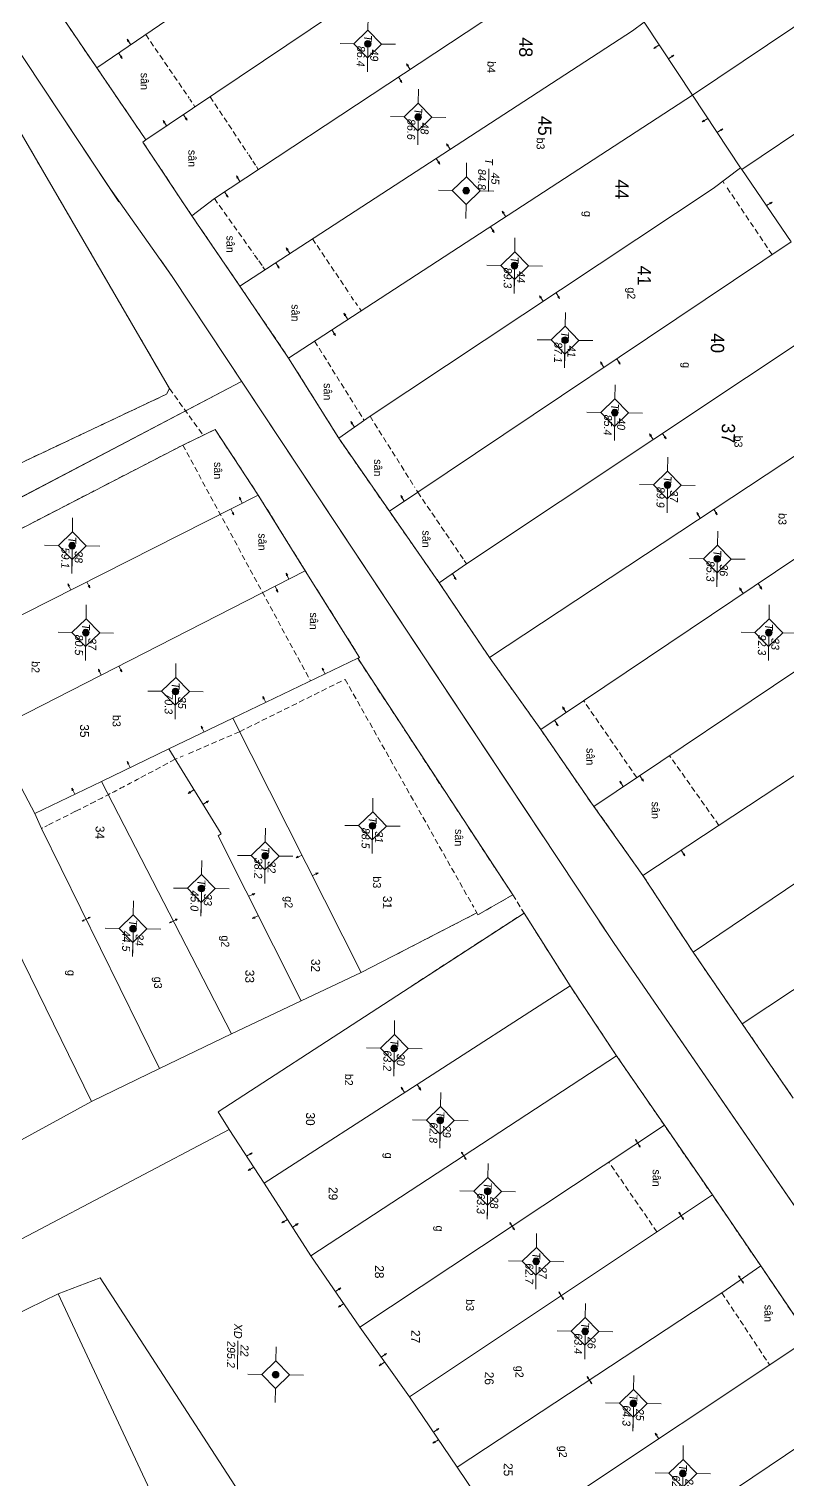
# Model space of a CAD drawing. Extents: x 601689 to 602595, y 1189742 to 1190763.
# Drawn here: x 602397.1 to 602431.2, y 1190110.6 to 1190175.8 of the extents above; entities that cross this region are included whole.
import ezdxf
from ezdxf.enums import TextEntityAlignment as Align

# ---------------------------------------------------------------- set-up
doc = ezdxf.new("R2010")
doc.units = 0
doc.header["$MEASUREMENT"] = 0
doc.linetypes.add('HIDDEN', pattern=[0.375, 0.25, -0.125])
for name, color, linetype in [('10', 250, 'Continuous'), ('11', 7, 'Continuous'), ('13', 7, 'Continuous'), ('14', 7, 'Continuous'), ('15', 7, 'Continuous'), ('16', 7, 'Continuous'), ('22', 7, 'Continuous'), ('53', 7, 'Continuous'), ('57', 7, 'Continuous')]:
    doc.layers.add(name, color=color, linetype=linetype)
doc.layers.get('0').off()
doc.styles.add('TXT', font='vnshx.shx')

# ---------------------------------------------------------------- blocks, each defined once
blk = doc.blocks.new('BDONG')
at = {"color": 7, "linetype": 'Continuous', "lineweight": 0}
for p, q in [((0, 0), (0, -1.508)), ((0, 0), (2.759, 0)), ((0.342, 0), (0.342, -1.508)), ((0.797, 0), (0.797, -1.508)), ((1.274, 0), (1.274, -1.508)), ((1.73, 0), (1.73, -1.508)), ((1.753, 0), (1.753, -1.508)), ((2.072, 0), (2.072, -1.508)), ((2.759, 0), (2.759, -1.508)), ((0, -0.308), (1.73, -0.308)), ((1.753, -0.308), (2.759, -0.308)), ((0, -0.458), (1.73, -0.458)), ((1.753, -0.458), (2.759, -0.458)), ((0, -0.608), (1.73, -0.608)), ((1.753, -0.608), (2.759, -0.608)), ((0, -0.758), (1.73, -0.758)), ((1.753, -0.758), (2.759, -0.758)), ((0, -0.908), (1.73, -0.908)), ((1.753, -0.908), (2.759, -0.908)), ((0, -1.058), (1.73, -1.058)), ((1.753, -1.058), (2.759, -1.058)), ((0, -1.208), (1.73, -1.208)), ((1.753, -1.208), (2.759, -1.208)), ((0, -1.358), (1.73, -1.358)), ((1.753, -1.358), (2.759, -1.358)), ((0, -1.508), (1.73, -1.508)), ((1.753, -1.508), (2.759, -1.508))]:
    blk.add_line(p, q, dxfattribs=at)
at = {"color": 7, "linetype": 'Continuous', "lineweight": 0, "style": 'TXT'}
blk.add_text('B%%182ng c%%184c th%%246a bi%%213n %%174%%233ng ', height=0.049998, rotation=359.99999, dxfattribs=at).set_placement((0.008, 0.046))
for s, height, p in [('(D%%239ng cho ch%%216nh l%%253 bi%%213n %%174%%233ng)', 0.054, (1.743, 0.05)), ('s%%232 TT', 0.05, (0.21, -0.099)), ('s%%232 hi%%214u', 0.049998, (0.639, -0.104)), ('s%%232 hi%%214u th%%246a', 0.049998, (1.135, -0.103)), ('s%%232 hi%%214u th%%246a', 0.049998, (1.612, -0.107)), ('s%%232 TT', 0.05, (1.936, -0.114)), ('s%%232 hi%%214u th%%246a b%%225', 0.049998, (2.559, -0.108)), ('Th%%246a th%%170m', 0.049998, (0.227, -0.214)), ('Th%%246a th%%170m', 0.049998, (0.63, -0.213)), ('g%%232c c%%241a th%%246a', 0.049998, (1.137, -0.187)), ('l%%169n c%%203n', 0.049998, (1.56, -0.224)), ('Th%%246a b%%225', 0.049998, (1.956, -0.203)), ('(ch%%216 %%174%%184nh s%%232 m%%233t l%%199n)', 0.049998, (2.638, -0.204)), ('m%%237i th%%170m', 0.049998, (1.101, -0.282))]:
    blk.add_text(s, height=height, rotation=359.99999, dxfattribs=at).set_placement(p, align=Align.CENTER)
blk = doc.blocks.new('BANG')
at = {"color": 7, "linetype": 'Continuous', "lineweight": 0, "xscale": 9.999585560760034, "yscale": 9.999585560760034, "rotation": 359.9999199552673}
blk.add_blockref('BDONG', (0, 0), dxfattribs=at)
blk = doc.blocks.new('NH3R')
at = {"layer": '16', "color": 7, "linetype": 'Continuous', "lineweight": 0}
for p, q in [((0, 0), (0.297, -0.005)), ((0.297, -0.005), (0.186, 0.031)), ((0.297, -0.005), (0.189, -0.033))]:
    blk.add_line(p, q, dxfattribs=at)
blk = doc.blocks.new('*M2967296729672967')
at = {"layer": '13', "color": 3, "linetype": 'Continuous', "lineweight": 0}
blk.add_line((602687.188, 1190097.062), (602688.208, 1190097.062), dxfattribs=at)
at = {"layer": '13', "color": 3, "linetype": 'Continuous', "lineweight": 0, "style": 'TXT', "oblique": 7.60551}
for s, p in [('33', (602687.338, 1190097.362)), ('92.3', (602687.188, 1190096.762))]:
    blk.add_text(s, height=0.36, dxfattribs=at).set_placement(p, align=Align.MIDDLE_LEFT)
blk.add_text('T', height=0.36, dxfattribs=at).set_placement((602686.991, 1190097.062), align=Align.MIDDLE_RIGHT)
blk = doc.blocks.new('*M2969296929692969')
at = {"layer": '13', "color": 3, "linetype": 'Continuous', "lineweight": 0}
blk.add_line((602683.906, 1190094.694), (602684.926, 1190094.694), dxfattribs=at)
at = {"layer": '13', "color": 3, "linetype": 'Continuous', "lineweight": 0, "style": 'TXT', "oblique": 7.60551}
for s, p in [('36', (602684.056, 1190094.994)), ('85.3', (602683.906, 1190094.394))]:
    blk.add_text(s, height=0.36, dxfattribs=at).set_placement(p, align=Align.MIDDLE_LEFT)
blk.add_text('T', height=0.36, dxfattribs=at).set_placement((602683.709, 1190094.694), align=Align.MIDDLE_RIGHT)
blk = doc.blocks.new('*M2971297129712971')
at = {"layer": '13', "color": 3, "linetype": 'Continuous', "lineweight": 0}
blk.add_line((602680.613, 1190092.402), (602681.633, 1190092.402), dxfattribs=at)
at = {"layer": '13', "color": 3, "linetype": 'Continuous', "lineweight": 0, "style": 'TXT', "oblique": 7.60551}
blk.add_text('T', height=0.36, dxfattribs=at).set_placement((602680.416, 1190092.402), align=Align.MIDDLE_RIGHT)
for s, p in [('89.9', (602680.613, 1190092.102)), ('37', (602680.763, 1190092.702))]:
    blk.add_text(s, height=0.36, dxfattribs=at).set_placement(p, align=Align.MIDDLE_LEFT)
blk = doc.blocks.new('*M2973297329732973')
at = {"layer": '13', "color": 3, "linetype": 'Continuous', "lineweight": 0}
blk.add_line((602677.396, 1190089.984), (602678.416, 1190089.984), dxfattribs=at)
at = {"layer": '13', "color": 3, "linetype": 'Continuous', "lineweight": 0, "style": 'TXT', "oblique": 7.60551}
for s, p in [('40', (602677.546, 1190090.284)), ('85.4', (602677.396, 1190089.684))]:
    blk.add_text(s, height=0.36, dxfattribs=at).set_placement(p, align=Align.MIDDLE_LEFT)
blk.add_text('T', height=0.36, dxfattribs=at).set_placement((602677.199, 1190089.984), align=Align.MIDDLE_RIGHT)
blk = doc.blocks.new('*M2975297529752975')
at = {"layer": '13', "color": 3, "linetype": 'Continuous', "lineweight": 0}
blk.add_line((602674.169, 1190087.697), (602675.189, 1190087.697), dxfattribs=at)
at = {"layer": '13', "color": 3, "linetype": 'Continuous', "lineweight": 0, "style": 'TXT', "oblique": 7.60551}
blk.add_text('T', height=0.36, dxfattribs=at).set_placement((602673.972, 1190087.697), align=Align.MIDDLE_RIGHT)
for s, p in [('41', (602674.319, 1190087.997)), ('87.1', (602674.169, 1190087.397))]:
    blk.add_text(s, height=0.36, dxfattribs=at).set_placement(p, align=Align.MIDDLE_LEFT)
blk = doc.blocks.new('*M2977297729772977')
at = {"layer": '13', "color": 3, "linetype": 'Continuous', "lineweight": 0}
blk.add_line((602670.847, 1190085.379), (602671.867, 1190085.379), dxfattribs=at)
at = {"layer": '13', "color": 3, "linetype": 'Continuous', "lineweight": 0, "style": 'TXT', "oblique": 7.60551}
for s, p in [('44', (602670.997, 1190085.679)), ('89.3', (602670.847, 1190085.079))]:
    blk.add_text(s, height=0.36, dxfattribs=at).set_placement(p, align=Align.MIDDLE_LEFT)
blk.add_text('T', height=0.36, dxfattribs=at).set_placement((602670.65, 1190085.379), align=Align.MIDDLE_RIGHT)
blk = doc.blocks.new('*M2979297929792979')
at = {"layer": '13', "color": 3, "linetype": 'Continuous', "lineweight": 0}
blk.add_line((602667.507, 1190083.152), (602668.527, 1190083.152), dxfattribs=at)
at = {"layer": '13', "color": 3, "linetype": 'Continuous', "lineweight": 0, "style": 'TXT', "oblique": 7.60551}
blk.add_text('T', height=0.36, dxfattribs=at).set_placement((602667.31, 1190083.152), align=Align.MIDDLE_RIGHT)
for s, p in [('45', (602667.657, 1190083.452)), ('84.8', (602667.507, 1190082.852))]:
    blk.add_text(s, height=0.36, dxfattribs=at).set_placement(p, align=Align.MIDDLE_LEFT)
blk = doc.blocks.new('*M2981298129812981')
at = {"layer": '13', "color": 3, "linetype": 'Continuous', "lineweight": 0}
blk.add_line((602664.228, 1190080.939), (602665.248, 1190080.939), dxfattribs=at)
at = {"layer": '13', "color": 3, "linetype": 'Continuous', "lineweight": 0, "style": 'TXT', "oblique": 7.60551}
for s, p in [('48', (602664.378, 1190081.239)), ('86.6', (602664.228, 1190080.639))]:
    blk.add_text(s, height=0.36, dxfattribs=at).set_placement(p, align=Align.MIDDLE_LEFT)
blk.add_text('T', height=0.36, dxfattribs=at).set_placement((602664.031, 1190080.939), align=Align.MIDDLE_RIGHT)
blk = doc.blocks.new('*M2983298329832983')
at = {"layer": '13', "color": 3, "linetype": 'Continuous', "lineweight": 0}
blk.add_line((602660.972, 1190078.626), (602661.992, 1190078.626), dxfattribs=at)
at = {"layer": '13', "color": 3, "linetype": 'Continuous', "lineweight": 0, "style": 'TXT', "oblique": 7.60551}
blk.add_text('T', height=0.36, dxfattribs=at).set_placement((602660.775, 1190078.626), align=Align.MIDDLE_RIGHT)
for s, p in [('49', (602661.122, 1190078.926)), ('86.4', (602660.972, 1190078.326))]:
    blk.add_text(s, height=0.36, dxfattribs=at).set_placement(p, align=Align.MIDDLE_LEFT)
blk = doc.blocks.new('CENTRD')
at = {"layer": '11', "linetype": 'Continuous', "lineweight": 0}
h = blk.add_hatch(color=2, dxfattribs=at)
edge = h.paths.add_edge_path()
edge.add_arc((0, 0), 0.15, 0, 360)
at = {"layer": '11', "color": 2, "linetype": 'Continuous', "lineweight": 0}
for p, q in [((0, 1.25), (0, 0.625)), ((-0.625, 0), (-1.25, 0)), ((0, 0.625), (-0.625, 0)), ((-0.625, 0), (0, -0.625)), ((0.625, 0), (0, 0.625)), ((0, -0.625), (0.625, 0)), ((1.25, 0), (0.625, 0)), ((0, -0.625), (0, -1.25))]:
    blk.add_line(p, q, dxfattribs=at)
blk.add_circle((0, 0), 0.15, dxfattribs=at)
blk = doc.blocks.new('NH3')
at = {"layer": '16', "color": 7, "linetype": 'Continuous', "lineweight": 0}
for p, q in [((-0.199, -0.002), (-0.113, 0.021)), ((0.197, -0.012), (0.107, 0.015)), ((-0.199, -0.002), (0.197, -0.012)), ((-0.199, -0.002), (-0.116, -0.035)), ((0.197, -0.012), (0.104, -0.027))]:
    blk.add_line(p, q, dxfattribs=at)
blk = doc.blocks.new('*M3101310131013101')
at = {"layer": '13', "color": 3, "linetype": 'Continuous', "lineweight": 0}
blk.add_line((602725.06, 1190093.743), (602726.08, 1190093.743), dxfattribs=at)
at = {"layer": '13', "color": 3, "linetype": 'Continuous', "lineweight": 0, "style": 'TXT', "oblique": 7.60551}
blk.add_text('T', height=0.36, dxfattribs=at).set_placement((602724.863, 1190093.743), align=Align.MIDDLE_RIGHT)
for s, p in [('62.7', (602725.06, 1190093.443)), ('24', (602725.21, 1190094.043))]:
    blk.add_text(s, height=0.36, dxfattribs=at).set_placement(p, align=Align.MIDDLE_LEFT)
blk = doc.blocks.new('*M3102310231023102')
at = {"layer": '13', "color": 3, "linetype": 'Continuous', "lineweight": 0}
blk.add_line((602721.943, 1190091.47), (602722.963, 1190091.47), dxfattribs=at)
at = {"layer": '13', "color": 3, "linetype": 'Continuous', "lineweight": 0, "style": 'TXT', "oblique": 7.60551}
blk.add_text('T', height=0.36, dxfattribs=at).set_placement((602721.746, 1190091.47), align=Align.MIDDLE_RIGHT)
for s, p in [('25', (602722.093, 1190091.77)), ('64.3', (602721.943, 1190091.17))]:
    blk.add_text(s, height=0.36, dxfattribs=at).set_placement(p, align=Align.MIDDLE_LEFT)
blk = doc.blocks.new('*M3103310331033103')
at = {"layer": '13', "color": 3, "linetype": 'Continuous', "lineweight": 0}
blk.add_line((602718.736, 1190089.248), (602719.756, 1190089.248), dxfattribs=at)
at = {"layer": '13', "color": 3, "linetype": 'Continuous', "lineweight": 0, "style": 'TXT', "oblique": 7.60551}
for s, p in [('26', (602718.886, 1190089.548)), ('63.4', (602718.736, 1190088.948))]:
    blk.add_text(s, height=0.36, dxfattribs=at).set_placement(p, align=Align.MIDDLE_LEFT)
blk.add_text('T', height=0.36, dxfattribs=at).set_placement((602718.539, 1190089.248), align=Align.MIDDLE_RIGHT)
blk = doc.blocks.new('*M3105310531053105')
at = {"layer": '13', "color": 3, "linetype": 'Continuous', "lineweight": 0}
blk.add_line((602715.619, 1190087), (602716.639, 1190087), dxfattribs=at)
at = {"layer": '13', "color": 3, "linetype": 'Continuous', "lineweight": 0, "style": 'TXT', "oblique": 7.60551}
blk.add_text('T', height=0.36, dxfattribs=at).set_placement((602715.422, 1190087), align=Align.MIDDLE_RIGHT)
for s, p in [('27', (602715.769, 1190087.3)), ('62.7', (602715.619, 1190086.7))]:
    blk.add_text(s, height=0.36, dxfattribs=at).set_placement(p, align=Align.MIDDLE_LEFT)
blk = doc.blocks.new('*M3106310631063106')
at = {"layer": '13', "color": 3, "linetype": 'Continuous', "lineweight": 0}
blk.add_line((602712.5, 1190084.773), (602713.52, 1190084.773), dxfattribs=at)
at = {"layer": '13', "color": 3, "linetype": 'Continuous', "lineweight": 0, "style": 'TXT', "oblique": 7.60551}
for s, p in [('28', (602712.65, 1190085.073)), ('63.3', (602712.5, 1190084.473))]:
    blk.add_text(s, height=0.36, dxfattribs=at).set_placement(p, align=Align.MIDDLE_LEFT)
blk.add_text('T', height=0.36, dxfattribs=at).set_placement((602712.303, 1190084.773), align=Align.MIDDLE_RIGHT)
blk = doc.blocks.new('*M3107310731073107')
at = {"layer": '13', "color": 3, "linetype": 'Continuous', "lineweight": 0}
blk.add_line((602709.34, 1190082.595), (602710.36, 1190082.595), dxfattribs=at)
at = {"layer": '13', "color": 3, "linetype": 'Continuous', "lineweight": 0, "style": 'TXT', "oblique": 7.60551}
blk.add_text('T', height=0.36, dxfattribs=at).set_placement((602709.143, 1190082.595), align=Align.MIDDLE_RIGHT)
for s, p in [('29', (602709.49, 1190082.895)), ('62.8', (602709.34, 1190082.295))]:
    blk.add_text(s, height=0.36, dxfattribs=at).set_placement(p, align=Align.MIDDLE_LEFT)
blk = doc.blocks.new('*M3108310831083108')
at = {"layer": '13', "color": 3, "linetype": 'Continuous', "lineweight": 0}
blk.add_line((602706.134, 1190080.473), (602707.154, 1190080.473), dxfattribs=at)
at = {"layer": '13', "color": 3, "linetype": 'Continuous', "lineweight": 0, "style": 'TXT', "oblique": 7.60551}
blk.add_text('T', height=0.36, dxfattribs=at).set_placement((602705.937, 1190080.473), align=Align.MIDDLE_RIGHT)
for s, p in [('30', (602706.284, 1190080.773)), ('63.2', (602706.134, 1190080.173))]:
    blk.add_text(s, height=0.36, dxfattribs=at).set_placement(p, align=Align.MIDDLE_LEFT)
blk = doc.blocks.new('*M3110311031103110')
at = {"layer": '13', "color": 3, "linetype": 'Continuous', "lineweight": 0}
blk.add_line((602696.138, 1190079.349), (602697.158, 1190079.349), dxfattribs=at)
at = {"layer": '13', "color": 3, "linetype": 'Continuous', "lineweight": 0, "style": 'TXT', "oblique": 7.60551}
blk.add_text('T', height=0.36, dxfattribs=at).set_placement((602695.941, 1190079.349), align=Align.MIDDLE_RIGHT)
for s, p in [('31', (602696.288, 1190079.649)), ('88.5', (602696.138, 1190079.049))]:
    blk.add_text(s, height=0.36, dxfattribs=at).set_placement(p, align=Align.MIDDLE_LEFT)
blk = doc.blocks.new('*M3111311131113111')
at = {"layer": '13', "color": 3, "linetype": 'Continuous', "lineweight": 0}
blk.add_line((602720.887, 1190075.348), (602722.162, 1190075.348), dxfattribs=at)
at = {"layer": '13', "color": 3, "linetype": 'Continuous', "lineweight": 0, "style": 'TXT', "oblique": 7.60551}
blk.add_text('XD', height=0.36, dxfattribs=at).set_placement((602720.768, 1190075.348), align=Align.MIDDLE_RIGHT)
for s, p in [('22', (602721.037, 1190075.648)), ('295.2', (602720.887, 1190075.048))]:
    blk.add_text(s, height=0.36, dxfattribs=at).set_placement(p, align=Align.MIDDLE_LEFT)
blk = doc.blocks.new('*M3112311231123112')
at = {"layer": '13', "color": 3, "linetype": 'Continuous', "lineweight": 0}
blk.add_line((602697.558, 1190074.536), (602698.578, 1190074.536), dxfattribs=at)
at = {"layer": '13', "color": 3, "linetype": 'Continuous', "lineweight": 0, "style": 'TXT', "oblique": 7.60551}
blk.add_text('T', height=0.36, dxfattribs=at).set_placement((602697.361, 1190074.536), align=Align.MIDDLE_RIGHT)
for s, p in [('32', (602697.708, 1190074.836)), ('38.2', (602697.558, 1190074.236))]:
    blk.add_text(s, height=0.36, dxfattribs=at).set_placement(p, align=Align.MIDDLE_LEFT)
blk = doc.blocks.new('*M3113311331133113')
at = {"layer": '13', "color": 3, "linetype": 'Continuous', "lineweight": 0}
blk.add_line((602699.066, 1190071.688), (602700.086, 1190071.688), dxfattribs=at)
at = {"layer": '13', "color": 3, "linetype": 'Continuous', "lineweight": 0, "style": 'TXT', "oblique": 7.60551}
for s, p in [('33', (602699.216, 1190071.988)), ('45.0', (602699.066, 1190071.388))]:
    blk.add_text(s, height=0.36, dxfattribs=at).set_placement(p, align=Align.MIDDLE_LEFT)
blk.add_text('T', height=0.36, dxfattribs=at).set_placement((602698.869, 1190071.688), align=Align.MIDDLE_RIGHT)
blk = doc.blocks.new('*M3114311431143114')
at = {"layer": '13', "color": 3, "linetype": 'Continuous', "lineweight": 0}
blk.add_line((602690.221, 1190070.395), (602691.241, 1190070.395), dxfattribs=at)
at = {"layer": '13', "color": 3, "linetype": 'Continuous', "lineweight": 0, "style": 'TXT', "oblique": 7.60551}
for s, p in [('35', (602690.371, 1190070.695)), ('70.3', (602690.221, 1190070.095))]:
    blk.add_text(s, height=0.36, dxfattribs=at).set_placement(p, align=Align.MIDDLE_LEFT)
blk.add_text('T', height=0.36, dxfattribs=at).set_placement((602690.024, 1190070.395), align=Align.MIDDLE_RIGHT)
blk = doc.blocks.new('*M3115311531153115')
at = {"layer": '13', "color": 3, "linetype": 'Continuous', "lineweight": 0}
blk.add_line((602700.921, 1190068.639), (602701.941, 1190068.639), dxfattribs=at)
at = {"layer": '13', "color": 3, "linetype": 'Continuous', "lineweight": 0, "style": 'TXT', "oblique": 7.60551}
blk.add_text('T', height=0.36, dxfattribs=at).set_placement((602700.724, 1190068.639), align=Align.MIDDLE_RIGHT)
for s, p in [('34', (602701.071, 1190068.939)), ('44.5', (602700.921, 1190068.339))]:
    blk.add_text(s, height=0.36, dxfattribs=at).set_placement(p, align=Align.MIDDLE_LEFT)
blk = doc.blocks.new('*M3116311631163116')
at = {"layer": '13', "color": 3, "linetype": 'Continuous', "lineweight": 0}
blk.add_line((602687.636, 1190066.318), (602688.656, 1190066.318), dxfattribs=at)
at = {"layer": '13', "color": 3, "linetype": 'Continuous', "lineweight": 0, "style": 'TXT', "oblique": 7.60551}
blk.add_text('T', height=0.36, dxfattribs=at).set_placement((602687.439, 1190066.318), align=Align.MIDDLE_RIGHT)
for s, p in [('80.5', (602687.636, 1190066.018)), ('37', (602687.786, 1190066.618))]:
    blk.add_text(s, height=0.36, dxfattribs=at).set_placement(p, align=Align.MIDDLE_LEFT)
blk = doc.blocks.new('*M3117311731173117')
at = {"layer": '13', "color": 3, "linetype": 'Continuous', "lineweight": 0}
blk.add_line((602683.734, 1190065.65), (602684.754, 1190065.65), dxfattribs=at)
at = {"layer": '13', "color": 3, "linetype": 'Continuous', "lineweight": 0, "style": 'TXT', "oblique": 7.60551}
blk.add_text('T', height=0.36, dxfattribs=at).set_placement((602683.537, 1190065.65), align=Align.MIDDLE_RIGHT)
for s, p in [('38', (602683.884, 1190065.95)), ('59.1', (602683.734, 1190065.35))]:
    blk.add_text(s, height=0.36, dxfattribs=at).set_placement(p, align=Align.MIDDLE_LEFT)
blk = doc.blocks.new('B')
at = {"color": 7, "linetype": 'Continuous', "lineweight": 0}
for p, q in [((0.8, 2.62), (0.801, 5.6)), ((0.62, 2.441), (0.96, 2.78)), ((0.62, -0.969), (0.96, -0.63)), ((0.8, -4.05), (0.8, -0.81))]:
    blk.add_line(p, q, dxfattribs=at)
for points in [[(0.801, 5.6), (0.53, 5.331), (0.8, 10.21), (1.04, 4.83), (0.801, 5.6)], [(0.8, -4.05), (0.531, -4.309), (0.53, -9.429)], [(0.8, -4.05), (1.04, -4.569), (1.04, -10.289)], [(0.53, -7.289), (0.8, -6.95), (1.04, -8.139)]]:
    blk.add_lwpolyline(points, dxfattribs=at)
for points in [[(0.801, 5.6), (0.8, 10.21), (1.04, 4.83)], [(0.8, -4.05), (0.8, -6.95), (1.04, -4.569), (1.04, -8.139)]]:
    blk.add_solid(points, dxfattribs=at)
at = {"color": 7, "linetype": 'Continuous', "lineweight": 0, "style": 'TXT'}
blk.add_text('B', height=1.815, rotation=359.99996, dxfattribs=at).set_placement((0, 0))

msp = doc.modelspace()

# ---------------------------------------------------------------- linework, layer by layer
at = {"layer": '10', "color": 7, "linetype": 'Continuous', "lineweight": 0}
for p, q in [((602400.131, 1190174.096), (602417.686, 1190186.096)), ((602402.337, 1190170.856), (602420.122, 1190182.813)), ((602441.127, 1190182.395), (602426.946, 1190172.878)), ((602443.312, 1190179.055), (602429.17, 1190169.528)), ((602397.798, 1190177.528), (602400.131, 1190174.096)), ((602426.946, 1190172.878), (602424.771, 1190176.148)), ((602400.131, 1190174.096), (602402.337, 1190170.856)), ((602408.763, 1190161.047), (602426.946, 1190172.878)), ((602426.946, 1190172.878), (602429.111, 1190169.609)), ((602429.111, 1190169.609), (602429.17, 1190169.528)), ((602429.17, 1190169.528), (602431.386, 1190166.267)), ((602404.41, 1190167.437), (602406.567, 1190164.287)), ((602431.386, 1190166.267), (602413.298, 1190154.155)), ((602406.567, 1190164.287), (602408.763, 1190161.047)), ((602408.763, 1190161.047), (602411.023, 1190157.436)), ((602417.799, 1190147.583), (602436.085, 1190159.642)), ((602411.023, 1190157.436), (602413.298, 1190154.155)), ((602438.323, 1190156.562), (602420.114, 1190144.341)), ((602391.96, 1190147.077), (602407.398, 1190154.885)), ((602407.398, 1190154.885), (602409.512, 1190151.476)), ((602413.298, 1190154.155), (602415.544, 1190150.934)), ((602422.507, 1190140.878), (602440.645, 1190153.049)), ((602409.512, 1190151.476), (602395.381, 1190144.26)), ((602415.544, 1190150.934), (602417.799, 1190147.583)), ((602406.25, 1190144.841), (602411.878, 1190147.544)), ((602417.799, 1190147.583), (602420.114, 1190144.341)), ((602403.372, 1190143.461), (602406.25, 1190144.841)), ((602412.033, 1190133.401), (602406.25, 1190144.841)), ((602395.381, 1190144.26), (602397.331, 1190140.563)), ((602420.114, 1190144.341), (602422.507, 1190140.878)), ((602400.341, 1190142.002), (602403.372, 1190143.461)), ((602429.183, 1190131.096), (602447.319, 1190143.178)), ((602397.331, 1190140.563), (602400.341, 1190142.002)), ((602406.196, 1190130.641), (602400.341, 1190142.002)), ((602424.714, 1190137.767), (602422.507, 1190140.878)), ((602424.714, 1190137.767), (602426.967, 1190134.326)), ((602426.967, 1190134.326), (602429.183, 1190131.096)), ((602412.033, 1190133.401), (602409.327, 1190132.128)), ((602421.436, 1190132.802), (602407.664, 1190123.93)), ((602423.523, 1190129.664), (602421.436, 1190132.802)), ((602409.327, 1190132.128), (602406.196, 1190130.641)), ((602429.183, 1190131.096), (602431.478, 1190127.754)), ((602406.196, 1190130.641), (602402.944, 1190129.095)), ((602423.523, 1190129.664), (602409.769, 1190120.661)), ((602425.68, 1190126.534), (602423.523, 1190129.664)), ((602402.944, 1190129.095), (602399.884, 1190127.598)), ((602399.884, 1190127.598), (602396.578, 1190125.792)), ((602407.664, 1190123.93), (602406.087, 1190126.352)), ((602425.68, 1190126.534), (602411.975, 1190117.451)), ((602427.838, 1190123.403), (602425.68, 1190126.534)), ((602407.664, 1190123.93), (602409.769, 1190120.661)), ((602427.838, 1190123.403), (602414.203, 1190114.32)), ((602430.014, 1190120.213), (602427.838, 1190123.403)), ((602409.769, 1190120.661), (602411.975, 1190117.451)), ((602432.22, 1190116.953), (602430.014, 1190120.213)), ((602398.395, 1190118.947), (602394.75, 1190117.177)), ((602411.975, 1190117.451), (602414.203, 1190114.32)), ((602432.22, 1190116.953), (602418.575, 1190107.88)), ((602414.203, 1190114.32), (602416.349, 1190111.151)), ((602434.448, 1190113.932), (602420.751, 1190104.72)), ((602416.349, 1190111.151), (602418.575, 1190107.88))]:
    msp.add_line(p, q, dxfattribs=at)
for points in [[(602404.41, 1190167.437), (602405.421, 1190168.224), (602422.446, 1190179.461)], [(602406.567, 1190164.287), (602424.245, 1190175.766), (602424.771, 1190176.148)], [(602395.969, 1190172.443), (602403.404, 1190159.671), (602403.27, 1190159.423), (602386.873, 1190151.687)], [(602402.337, 1190170.856), (602402.206, 1190170.757), (602404.41, 1190167.437)], [(602411.023, 1190157.436), (602412.427, 1190158.427), (602427.878, 1190168.676), (602429.111, 1190169.609)], [(602433.59, 1190162.977), (602416.766, 1190151.787), (602415.544, 1190150.934)], [(602391.96, 1190147.077), (602390.645, 1190150.345), (602392.053, 1190150.966), (602403.999, 1190157.132), (602405.449, 1190157.833), (602407.398, 1190154.885)], [(602411.878, 1190147.544), (602411.958, 1190147.582), (602409.512, 1190151.476)], [(602442.728, 1190149.671), (602441.668, 1190148.945), (602424.714, 1190137.767)], [(602412.033, 1190133.401), (602417.231, 1190136.09), (602417.28, 1190135.999), (602418.852, 1190136.898), (602411.878, 1190147.544)], [(602444.913, 1190146.371), (602444.116, 1190145.881), (602426.967, 1190134.326)], [(602388.446, 1190145.336), (602389.698, 1190143.258), (602390.06, 1190143.423), (602391.303, 1190141.426), (602392.651, 1190142.067), (602393.016, 1190141.602), (602399.884, 1190127.598)], [(602409.327, 1190132.128), (602405.588, 1190139.55), (602405.719, 1190139.638), (602403.372, 1190143.461)], [(602402.944, 1190129.095), (602397.632, 1190139.889), (602397.331, 1190140.563)], [(602406.087, 1190126.352), (602405.598, 1190127.139), (602419.361, 1190136.081), (602421.436, 1190132.802)], [(602406.087, 1190126.352), (602396.759, 1190121.43), (602393.534, 1190119.684), (602394.75, 1190117.177)], [(602430.014, 1190120.213), (602428.267, 1190118.998), (602416.349, 1190111.151)], [(602398.395, 1190118.947), (602400.275, 1190119.671), (602412.243, 1190101.246), (602410.054, 1190099.876), (602410.769, 1190098.787), (602410.518, 1190098.65)], [(602394.75, 1190117.177), (602383.539, 1190112.04), (602387.66, 1190103.284), (602392.311, 1190093.179), (602407.359, 1190100.243), (602402.515, 1190110.141), (602398.395, 1190118.947)]]:
    msp.add_lwpolyline(points, dxfattribs=at)
at = {"layer": '14', "color": 6, "linetype": 'HIDDEN', "lineweight": 0}
for p, q in [((602402.332, 1190175.596), (602404.283, 1190172.74)), ((602404.312, 1190172.689), (602404.4, 1190172.558)), ((602405.234, 1190172.797), (602406.919, 1190170.253)), ((602404.479, 1190172.447), (602404.547, 1190172.346)), ((602406.968, 1190170.182), (602407.115, 1190169.96)), ((602407.144, 1190169.91), (602407.271, 1190169.718)), ((602407.31, 1190169.658), (602407.399, 1190169.527)), ((602428.372, 1190168.898), (602428.303, 1190168.999)), ((602430.527, 1190165.699), (602428.45, 1190168.788)), ((602405.421, 1190168.224), (602407.187, 1190165.74)), ((602409.837, 1190166.413), (602411.522, 1190163.909)), ((602407.227, 1190165.679), (602407.374, 1190165.477)), ((602407.423, 1190165.416), (602407.57, 1190165.204)), ((602407.609, 1190165.143), (602407.697, 1190165.022)), ((602411.581, 1190163.809), (602411.689, 1190163.657)), ((602411.777, 1190163.546), (602411.865, 1190163.414)), ((602411.953, 1190163.284), (602412.032, 1190163.173)), ((602409.933, 1190161.811), (602412.164, 1190158.241)), ((602412.427, 1190158.427), (602414.444, 1190155.229)), ((602403.999, 1190157.132), (602409.744, 1190146.523)), ((602414.522, 1190155.098), (602414.58, 1190155.007)), ((602414.58, 1190155.007), (602416.668, 1190151.939)), ((602416.668, 1190151.939), (602416.766, 1190151.787)), ((602406.552, 1190144.237), (602411.305, 1190146.592)), ((602411.305, 1190146.592), (602417.095, 1190136.342)), ((602424.435, 1190142.172), (602422.042, 1190145.635)), ((602406.552, 1190144.237), (602404.158, 1190143.209)), ((602425.958, 1190143.091), (602425.909, 1190143.161)), ((602404.017, 1190143.151), (602403.876, 1190143.093)), ((602428.135, 1190140.021), (602425.958, 1190143.091)), ((602397.693, 1190139.918), (602397.632, 1190139.889)), ((602397.914, 1190140.026), (602397.783, 1190139.966)), ((602417.153, 1190136.231), (602417.231, 1190136.09)), ((602425.345, 1190121.738), (602423.178, 1190124.878)), ((602428.267, 1190118.998), (602430.334, 1190115.879)), ((602430.334, 1190115.879), (602430.413, 1190115.758))]:
    msp.add_line(p, q, dxfattribs=at)
for points in [[(602403.745, 1190143.035), (602403.655, 1190142.997), (602402.114, 1190142.178), (602402.11, 1190142.174, -0.002887), (602400.822, 1190141.497)], [(602400.738, 1190141.454, -0.003478), (602399.176, 1190140.66), (602399.172, 1190140.657), (602397.955, 1190140.055)]]:
    msp.add_lwpolyline(points, format="xyb", dxfattribs=at)
at = {"layer": '22', "color": 7, "linetype": 'HIDDEN', "lineweight": 0}
for p, q in [((602397.798, 1190177.528), (602400.131, 1190174.096)), ((602400.131, 1190174.096), (602402.337, 1190170.856)), ((602402.337, 1190170.856), (602402.206, 1190170.757)), ((602402.206, 1190170.757), (602404.41, 1190167.437)), ((602404.41, 1190167.437), (602406.567, 1190164.287)), ((602405.047, 1190166.509), (602406.567, 1190164.287)), ((602406.567, 1190164.287), (602408.763, 1190161.047)), ((602406.567, 1190164.287), (602408.763, 1190161.047)), ((602408.763, 1190161.047), (602411.023, 1190157.436)), ((602408.763, 1190161.047), (602411.023, 1190157.436)), ((602403.404, 1190159.671), (602404.915, 1190157.57)), ((602403.404, 1190159.671), (602404.915, 1190157.57)), ((602403.404, 1190159.671), (602404.915, 1190157.57)), ((602405.449, 1190157.833), (602407.29, 1190155.047)), ((602411.023, 1190157.436), (602413.298, 1190154.155)), ((602413.298, 1190154.155), (602415.544, 1190150.934)), ((602411.958, 1190147.582), (602409.512, 1190151.476)), ((602415.544, 1190150.934), (602417.799, 1190147.583)), ((602411.878, 1190147.534), (602411.958, 1190147.582)), ((602418.852, 1190136.898), (602411.878, 1190147.534)), ((602417.799, 1190147.583), (602420.114, 1190144.341)), ((602420.114, 1190144.341), (602422.468, 1190140.918)), ((602422.468, 1190140.918), (602422.507, 1190140.878)), ((602424.714, 1190137.767), (602422.507, 1190140.878)), ((602424.714, 1190137.767), (602426.967, 1190134.326)), ((602418.852, 1190136.898), (602417.28, 1190135.999)), ((602418.852, 1190136.898), (602419.361, 1190136.081)), ((602418.852, 1190136.898), (602419.361, 1190136.081)), ((602417.231, 1190136.09), (602413.424, 1190134.122)), ((602417.28, 1190135.999), (602417.231, 1190136.09)), ((602419.361, 1190136.081), (602417.333, 1190134.768)), ((602421.436, 1190132.802), (602419.361, 1190136.081)), ((602417.333, 1190134.768), (602414.256, 1190132.771)), ((602426.967, 1190134.326), (602429.183, 1190131.096)), ((602423.523, 1190129.664), (602421.436, 1190132.802)), ((602429.183, 1190131.096), (602431.458, 1190127.784)), ((602425.68, 1190126.534), (602423.523, 1190129.664)), ((602427.838, 1190123.403), (602425.68, 1190126.534)), ((602430.014, 1190120.213), (602427.838, 1190123.403)), ((602432.22, 1190116.953), (602430.014, 1190120.213))]:
    msp.add_line(p, q, dxfattribs=at)
for points in [[(602395.969, 1190172.443), (602403.404, 1190159.671), (602403.27, 1190159.423), (602397.734, 1190156.808)], [(602400.717, 1190164.287), (602403.404, 1190159.671), (602403.27, 1190159.423), (602386.873, 1190151.687)], [(602405.449, 1190157.833), (602403.999, 1190157.132), (602392.053, 1190150.966), (602390.645, 1190150.345), (602391.312, 1190148.696)], [(602405.449, 1190157.833), (602403.999, 1190157.132), (602399.104, 1190154.6)], [(602405.449, 1190157.833), (602407.398, 1190154.885), (602409.512, 1190151.476)]]:
    msp.add_lwpolyline(points, dxfattribs=at)
at = {"layer": '57', "color": 172, "linetype": 'Continuous', "lineweight": 0}
for p, q in [((602403.523, 1190164.72), (602403.003, 1190165.456)), ((602420.218, 1190139.529), (602403.523, 1190164.72)), ((602406.648, 1190159.996), (602391.237, 1190151.918)), ((602406.648, 1190159.996), (602391.77, 1190152.19)), ((602406.648, 1190159.996), (602398.429, 1190155.689))]:
    msp.add_line(p, q, dxfattribs=at)
for points in [[(602398.511, 1190205.451), (602384.09, 1190193.738), (602401.119, 1190168.073)], [(602393.153, 1190180.083), (602400.638, 1190168.789), (602403.523, 1190164.72), (602409.147, 1190156.232)], [(602403.523, 1190164.72), (602423.383, 1190134.755), (602447.111, 1190100.268)], [(602422.746, 1190135.715), (602423.383, 1190134.755), (602446.964, 1190100.48)]]:
    msp.add_lwpolyline(points, dxfattribs=at)

# ---------------------------------------------------------------- block references
at = {"color": 7, "linetype": 'Continuous', "lineweight": 0}
for name, p, rotation in [('BANG', (602437.548, 1190154.713), 269.2144660607985), ('B', (602395.099, 1190125.843), 269.214199256255)]:
    msp.add_blockref(name, p, dxfattribs=dict(at, rotation=rotation))
at = {"layer": '11', "color": 2, "linetype": 'Continuous', "lineweight": 0, "rotation": 269.1680420500809}
for p in [(602412.326, 1190175.177), (602414.592, 1190171.888), (602416.757, 1190168.577), (602418.935, 1190165.205), (602421.205, 1190161.85), (602423.444, 1190158.59), (602425.815, 1190155.338), (602399.021, 1190152.606), (602428.059, 1190152.012), (602399.632, 1190148.695), (602430.379, 1190148.696), (602403.671, 1190146.051), (602412.538, 1190140.004), (602407.705, 1190138.654), (602404.836, 1190137.188), (602401.76, 1190135.377), (602413.517, 1190129.993), (602415.592, 1190126.756), (602417.724, 1190123.565), (602419.906, 1190120.414), (602422.108, 1190117.265), (602408.178, 1190115.316), (602424.283, 1190114.026), (602426.511, 1190110.876)]:
    msp.add_blockref('CENTRD', p, dxfattribs=at)
at = {"layer": '13', "color": 3, "linetype": 'Continuous', "lineweight": 0, "rotation": 269.1680420500809}
for name, p in [('*M2983298329832983', (-578790.27, 1810052.359)), ('*M2981298129812981', (-578790.27, 1810052.359)), ('*M2979297929792979', (-578789.252, 1810053.417)), ('*M2977297729772977', (-578790.27, 1810052.359)), ('*M2975297529752975', (-578790.27, 1810052.359)), ('*M2973297329732973', (-578790.27, 1810052.359)), ('*M2971297129712971', (-578790.27, 1810052.359)), ('*M3117311731173117', (-578790.27, 1810052.359)), ('*M2969296929692969', (-578790.27, 1810052.359)), ('*M3116311631163116', (-578790.27, 1810052.359)), ('*M2967296729672967', (-578790.27, 1810052.359)), ('*M3114311431143114', (-578790.27, 1810052.359)), ('*M3110311031103110', (-578790.27, 1810052.359)), ('*M3112311231123112', (-578790.27, 1810052.359)), ('*M3113311331133113', (-578790.27, 1810052.359)), ('*M3115311531153115', (-578790.27, 1810052.359)), ('*M3108310831083108', (-578790.27, 1810052.359)), ('*M3107310731073107', (-578790.27, 1810052.359)), ('*M3106310631063106', (-578790.27, 1810052.359)), ('*M3105310531053105', (-578790.27, 1810052.359)), ('*M3111311131113111', (-578791.965, 1810053.957)), ('*M3103310331033103', (-578790.27, 1810052.359)), ('*M3102310231023102', (-578790.27, 1810052.359)), ('*M3101310131013101', (-578790.27, 1810052.359))]:
    msp.add_blockref(name, p, dxfattribs=at)
at = {"layer": '16', "color": 7, "linetype": 'Continuous', "lineweight": 0}
for name, p, rotation in [('NH3R', (602401.655, 1190175.136), 124.3472721198338), ('NH3R', (602425.447, 1190175.129), 213.6555410916932), ('NH3R', (602401.111, 1190174.773), 303.6183163436304), ('NH3R', (602425.858, 1190174.513), 33.63711419740602), ('NH3R', (602425.858, 1190174.513), 33.63711419740602), ('NH3R', (602414.231, 1190174.033), 123.4073337281211), ('NH3R', (602413.707, 1190173.69), 303.4073337281212), ('NH3R', (602427.631, 1190171.829), 213.6555410916932), ('NH3R', (602403.276, 1190171.483), 124.3472721198338), ('NH3R', (602428.063, 1190171.203), 33.6555410916932), ('NH3R', (602416.032, 1190170.438), 123.4073337281211), ('NH3R', (602406.572, 1190168.988), 123.4073337281211), ('NH3R', (602405.875, 1190168.527), 303.4073337281212), ('NH3R', (602408.817, 1190165.747), 123.4073337281211), ('NH3R', (602406.16, 1190154.262), 296.8292222214893), ('NH3R', (602406.674, 1190154.516), 116.8292222214892), ('NH3R', (602399.684, 1190150.981), 296.8292222214893), ('NH3R', (602408.776, 1190151.097), 116.8292222214892), ('NH3R', (602398.959, 1190150.622), 116.8292222214892), ('NH3R', (602408.152, 1190150.785), 296.8292222214893), ('NH3R', (602401.123, 1190147.192), 296.8292222214893), ('NH3R', (602410.408, 1190146.834), 116.8292222214892), ('NH3R', (602400.327, 1190146.782), 116.8292222214892), ('NH3R', (602407.73, 1190145.551), 116.8292222214892), ('NH3R', (602404.962, 1190144.219), 116.8292222214892), ('NH3R', (602401.629, 1190142.624), 116.8292222214892), ('NH3R', (602399.134, 1190141.428), 116.8292222214892), ('NH3R', (602404.496, 1190141.625), 214.0885007571128), ('NH3R', (602409.824, 1190137.761), 25.27812626615389), ('NH3R', (602406.971, 1190136.841), 25.27812626615389), ('NH3', (602424.479, 1190125.72), 123.6739679638137), ('NH3R', (602406.87, 1190125.141), 33.07107737452946), ('NH3', (602416.651, 1190125.167), 303.2039057208759), ('NH3R', (602407.194, 1190124.657), 213.0710773745295), ('NH3R', (602408.712, 1190122.296), 212.7821873570148), ('NH3', (602426.434, 1190122.463), 123.6739679638137), ('NH3R', (602408.937, 1190121.953), 32.78218735701486), ('NH3', (602421.025, 1190118.867), 123.6739679638137), ('NH3R', (602425.427, 1190112.436), 123.6183163436303)]:
    msp.add_blockref(name, p, dxfattribs=dict(at, rotation=rotation))
for name, p, xscale, yscale, rotation in [('NH3R', (602404.033, 1190171.993), 1.000002163487077, 1.000002163487077, 303.9144930815667), ('NH3R', (602415.407, 1190170.027), 0.9999989936070915, 0.9999989936070915, 302.9930087640186), ('NH3R', (602415.407, 1190170.027), 0.9999989936070915, 0.9999989936070915, 302.9930087640186), ('NH3R', (602430.277, 1190167.903), 0.9999973315598288, 0.9999973315598288, 34.19212727976143), ('NH3R', (602418.54, 1190167.404), 1.000002021759984, 1.000002021759984, 123.0301555682774), ('NH3R', (602417.854, 1190166.953), 1.000002021759984, 1.000002021759984, 303.0301555682773), ('NH3R', (602408.182, 1190165.335), 0.9999989936070915, 0.9999989936070915, 302.9930087640186), ('NH3R', (602420.218, 1190163.6), 1.000002021759984, 1.000002021759984, 123.0301555682774), ('NH3R', (602420.803, 1190163.973), 0.9999987485871336, 0.9999987485871336, 303.5407610336754), ('NH3R', (602411.407, 1190162.811), 1.000002021759984, 1.000002021759984, 123.0301555682774), ('NH3R', (602410.71, 1190162.311), 1.000002021759984, 1.000002021759984, 303.0301555682773), ('NH3R', (602422.958, 1190160.623), 1.000002021759984, 1.000002021759984, 123.0301555682774), ('NH3R', (602423.533, 1190161.015), 0.9999987485871336, 0.9999987485871336, 303.5407610336754), ('NH3R', (602411.721, 1190157.937), 1.000002021759984, 1.000002021759984, 123.0301555682774), ('NH3R', (602425.173, 1190157.383), 1.000002021759984, 1.000002021759984, 123.0301555682774), ('NH3R', (602425.597, 1190157.656), 0.9999987485871336, 0.9999987485871336, 303.5407610336754), ('NH3R', (602413.965, 1190154.606), 1.000002021759984, 1.000002021759984, 123.0301555682774), ('NH3R', (602427.901, 1190154.245), 0.9999987485871336, 0.9999987485871336, 303.5407610336754), ('NH3R', (602427.295, 1190153.842), 1.000002021759984, 1.000002021759984, 123.0301555682774), ('NH3R', (602416.14, 1190151.336), 1.000002021759984, 1.000002021759984, 303.0301555682773), ('NH3R', (602429.219, 1190150.456), 1.000002021759984, 1.000002021759984, 123.0301555682774), ('NH3R', (602429.905, 1190150.907), 0.9999987485871336, 0.9999987485871336, 303.5407610336754), ('NH3R', (602421.254, 1190145.105), 1.000002021759984, 1.000002021759984, 123.0301555682774), ('NH3R', (602420.73, 1190144.753), 0.9999987485871336, 0.9999987485871336, 303.5407610336754), ('NH3R', (602423.829, 1190141.769), 1.000002021759984, 1.000002021759984, 123.0301555682774), ('NH3R', (602424.575, 1190142.26), 0.9999987485871336, 0.9999987485871336, 303.5407610336754), ('NH3R', (602404.908, 1190140.969), 0.9999986393315669, 0.9999986393315669, 32.10508002300047), ('NH3R', (602409.366, 1190138.688), 0.9999981903828944, 0.9999981903828944, 206.1254168788903), ('NH3R', (602426.44, 1190138.904), 0.9999987485871336, 0.9999987485871336, 303.5407610336754), ('NH3R', (602407.409, 1190135.964), 0.9999981903828944, 0.9999981903828944, 206.1254168788903), ('NH3', (602399.646, 1190135.801), 1.000001378989634, 1.000001378989634, 207.3010151126974), ('NH3', (602403.575, 1190135.717), 1.000001378989634, 1.000001378989634, 207.3010151126974), ('NH3R', (602413.98, 1190128.004), 0.9999982270399596, 0.9999982270399596, 122.789660997393), ('NH3R', (602414.555, 1190128.367), 0.9999982270399596, 0.9999982270399596, 302.7896609973931), ('NH3', (602418.828, 1190121.997), 1.000001624941364, 1.000001624941364, 303.5296585657468), ('NH3', (602429.136, 1190119.606), 0.9999984758872988, 0.9999984758872988, 304.8433666112691), ('NH3R', (602410.867, 1190119.056), 0.9999982938163148, 0.9999982938163148, 34.49924940238286), ('NH3R', (602411.249, 1190118.511), 0.9999982938163146, 0.9999982938163146, 214.4992494023828), ('NH3R', (602413.083, 1190115.886), 1.000001327077929, 1.000001327077929, 215.4250783861204), ('NH3R', (602412.926, 1190116.108), 1.000001327077929, 1.000001327077929, 35.42507838612044), ('NH3', (602422.313, 1190115.069), 0.9999983190566702, 0.9999983190566702, 303.3593073953904), ('NH3R', (602415.281, 1190112.736), 1.00000256429535, 1.00000256429535, 34.10692680905486), ('NH3R', (602415.506, 1190112.392), 1.00000256429535, 1.00000256429535, 214.1069268090548)]:
    msp.add_blockref(name, p, dxfattribs=dict(at, xscale=xscale, yscale=yscale, rotation=rotation))

# ---------------------------------------------------------------- texts
at = {"layer": '15', "color": 7, "linetype": 'Continuous', "lineweight": 0, "style": 'TXT'}
for p in [(602402.103, 1190173.494), (602404.246, 1190170.025), (602405.963, 1190166.171), (602408.89, 1190163.081), (602410.342, 1190159.53), (602412.606, 1190156.109), (602414.781, 1190152.909), (602422.168, 1190143.118), (602425.104, 1190140.707)]:
    msp.add_text('s%%169n', height=0.36, rotation=269.21439, dxfattribs=at).set_placement(p, align=Align.CENTER)
for s, p in [('b4', (602417.896, 1190174.403)), ('b3', (602420.11, 1190170.963)), ('g', (602422.234, 1190167.662)), ('g2', (602424.197, 1190164.226)), ('g', (602426.681, 1190160.861)), ('b3', (602429.016, 1190157.559)), ('s%%169n', (602405.588, 1190156.371)), ('b3', (602430.999, 1190154.072)), ('s%%169n', (602407.585, 1190153.163)), ('s%%169n', (602409.905, 1190149.601)), ('b2', (602397.375, 1190147.413)), ('b3', (602401.023, 1190144.993)), ('s%%169n', (602416.433, 1190139.861)), ('b3', (602412.743, 1190137.731)), ('g2', (602408.771, 1190136.836)), ('g2', (602405.916, 1190135.075)), ('g', (602398.985, 1190133.52)), ('g3', (602402.891, 1190133.217)), ('b2', (602411.481, 1190128.849)), ('g', (602413.273, 1190125.303)), ('s%%169n', (602425.333, 1190124.548)), ('g', (602415.558, 1190122.022)), ('b3', (602416.933, 1190118.713)), ('s%%169n', (602430.369, 1190118.459)), ('g2', (602419.161, 1190115.713)), ('g2', (602421.122, 1190112.115))]:
    msp.add_text(s, height=0.36, rotation=269.21439, dxfattribs=at).set_placement(p, align=Align.MIDDLE_LEFT)
at = {"layer": '53', "color": 200, "linetype": 'Continuous', "lineweight": 0, "style": 'TXT'}
for s, p in [('48', (602419.151, 1190175.476)), ('45', (602420.003, 1190171.944)), ('44', (602423.474, 1190169.086)), ('41', (602424.481, 1190165.202)), ('40', (602427.779, 1190162.166)), ('37', (602428.263, 1190158.11))]:
    msp.add_text(s, height=0.6, rotation=269.21439, dxfattribs=at).set_placement(p)
for s, p in [('35', (602399.576, 1190144.572)), ('34', (602400.274, 1190140.002)), ('31', (602413.211, 1190136.855)), ('33', (602407.016, 1190133.53)), ('32', (602409.982, 1190134.019)), ('30', (602409.748, 1190127.113)), ('29', (602410.771, 1190123.758)), ('28', (602412.853, 1190120.239)), ('27', (602414.483, 1190117.327)), ('26', (602417.798, 1190115.451)), ('25', (602418.652, 1190111.34))]:
    msp.add_text(s, height=0.4, rotation=269.21439, dxfattribs=at).set_placement(p, align=Align.MIDDLE_LEFT)

doc.saveas('drawing.dxf')
